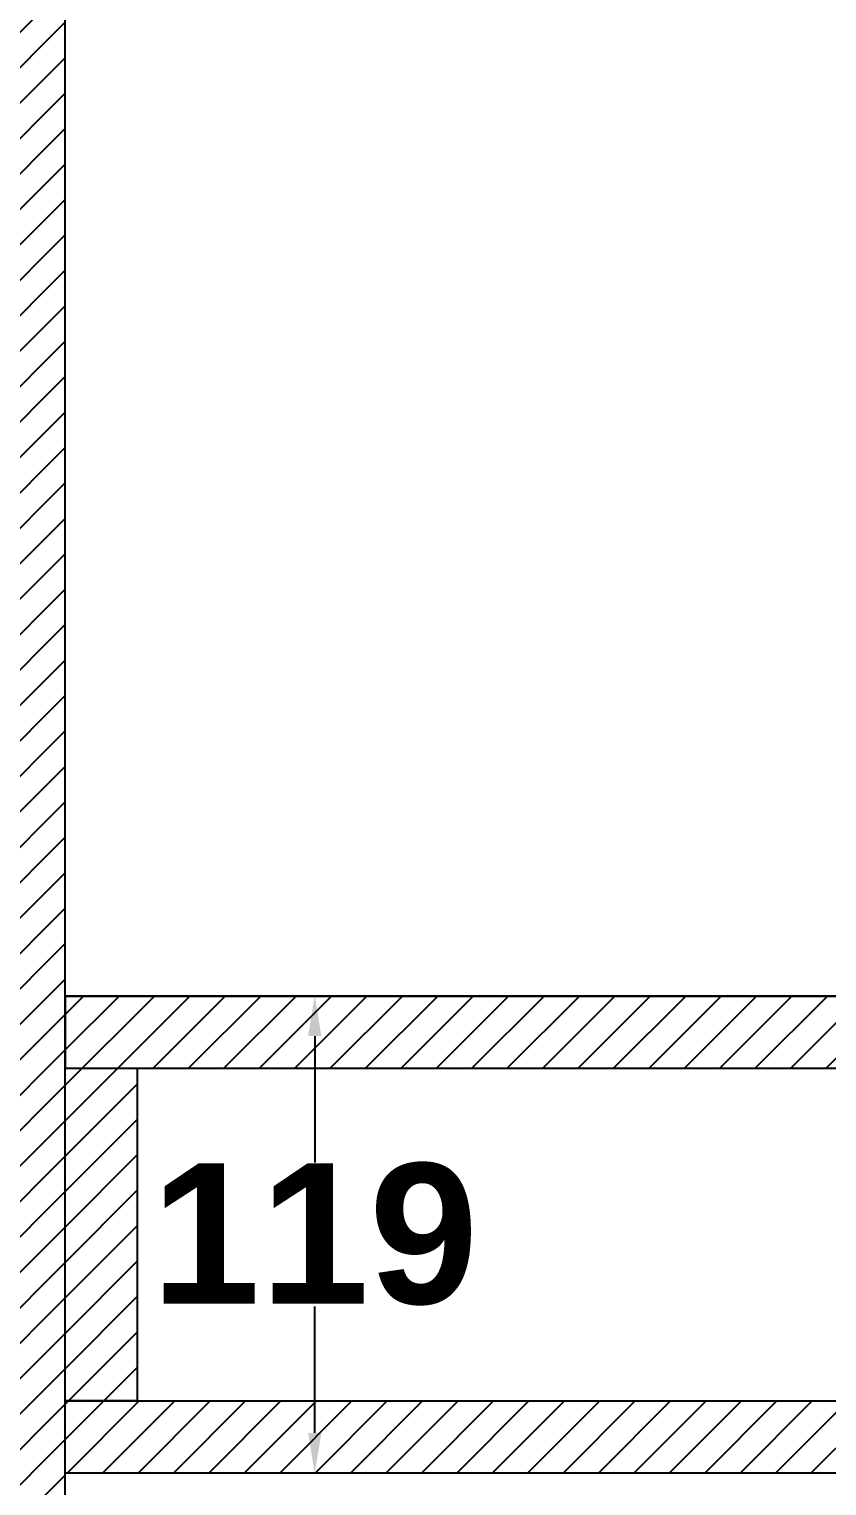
# Model space of a CAD drawing. Header units: centimetres. Extents: x 2 to 137806, y -77553 to 10.
# Drawn here: x 137145.6 to 137344.7, y -76611.9 to -76248.6 of the extents above; entities that cross this region are included whole.
import ezdxf

# ---------------------------------------------------------------- set-up
doc = ezdxf.new("R2010")
doc.units = ezdxf.units.CM
doc.header["$LTSCALE"] = 40
doc.header["$MEASUREMENT"] = 0
doc.layers.add('WALL', color=7, linetype='Continuous')
doc.styles.get("Standard").update_dxf_attribs({"font": 'arialbd.ttf'})
doc.dimstyles.get("Standard").update_dxf_attribs({"dimtxt": 35, "dimasz": 10, "dimexe": 0.18, "dimexo": 0.0625, "dimgap": 0.09, "dimtad": 0, "dimtih": 1, "dimtoh": 1, "dimdec": 0, "dimzin": 0, "dimdsep": 46, "dimtxsty": 'Standard', "dimcen": 0.09, "dimadec": 0, "dimazin": 0, "dimtfac": 1, "dimtdec": 0, "dimtofl": 0, "dimtmove": 0, "dimatfit": 3, "dimfxl": 1, "dimtolj": 1, "dimtzin": 0, "dimarcsym": 0})
pattern_1 = [(45, (-3220.682, 0), (-4.41941738, 4.41941738), [])]

# ---------------------------------------------------------------- blocks, each defined once
blk = doc.blocks.new('*D201')
at = {"layer": 'Defpoints', "color": 0, "transparency": 16777216}
for p in [(137260.71, -76489.75), (137216.9, -76608.75), (137260.71, -76608.75)]:
    blk.add_point(p, dxfattribs=at)
at = {"layer": 'WALL', "color": 0, "lineweight": -2, "transparency": 16777216}
for p, q in [((137260.64, -76489.75), (137216.72, -76489.75)), ((137216.9, -76499.75), (137216.9, -76531.28)), ((137216.9, -76598.75), (137216.9, -76567.22)), ((137260.64, -76608.75), (137216.72, -76608.75))]:
    blk.add_line(p, q, dxfattribs=at)
at = {"layer": 'WALL', "color": 0, "transparency": 16777216}
for points in [[(137215.23, -76499.75), (137218.56, -76499.75), (137216.9, -76489.75)], [(137215.23, -76598.75), (137218.56, -76598.75), (137216.9, -76608.75)]]:
    blk.add_solid(points, dxfattribs=at)
at = {"layer": 'WALL', "color": 0, "transparency": 16777216, "insert": (137216.9, -76549.25), "char_height": 35, "attachment_point": 5}
blk.add_mtext('\\A1;119', dxfattribs=at)

msp = doc.modelspace()

# ---------------------------------------------------------------- hatches: boundary and pattern name
at = {"layer": 'WALL'}
h = msp.add_hatch(dxfattribs=at)
h.set_pattern_fill('ANSI31', color=256, scale=50)
h.set_pattern_definition(pattern_1)
h.paths.add_polyline_path([(137154.62, -75369.75), (137136.62, -75369.75), (137136.62, -77429.75), (137154.62, -77429.75)])
h = msp.add_hatch(dxfattribs=at)
h.set_pattern_fill('ANSI31', color=256, scale=50)
h.set_pattern_definition(pattern_1)
h.paths.add_polyline_path([(137172.62, -76507.75), (137154.62, -76507.75), (137154.62, -76590.75), (137172.62, -76590.75)])
h.paths.add_polyline_path([(137638.62, -76489.75), (137154.62, -76489.75), (137154.62, -76507.75), (137638.62, -76507.75)])
h.paths.add_polyline_path([(137656.62, -76489.75), (137650.62, -76489.75), (137650.62, -76499.75), (137644.62, -76499.75), (137644.62, -76489.75), (137638.62, -76489.75), (137638.62, -76507.75), (137656.62, -76507.75)])
h.paths.add_polyline_path([(137638.62, -76507.75), (137621.62, -76507.75), (137621.62, -76520.25), (137638.62, -76520.25)])
h.paths.add_polyline_path([(137656.62, -76507.75), (137638.62, -76507.75), (137638.62, -76520.25), (137656.62, -76520.25)])
h.paths.add_polyline_path([(137656.62, -76578.25), (137638.62, -76578.25), (137638.62, -76590.75), (137656.62, -76590.75)])
h.paths.add_polyline_path([(137638.62, -76578.25), (137621.62, -76578.25), (137621.62, -76590.75), (137636.62, -76590.75), (137638.62, -76590.75)])
h.paths.add_polyline_path([(137656.62, -76590.75), (137638.62, -76590.75), (137638.62, -76608.75), (137656.62, -76608.75)])
h.paths.add_polyline_path([(137621.62, -76507.75), (137603.62, -76507.75), (137603.62, -76590.75), (137621.62, -76590.75)])
h.paths.add_polyline_path([(137603.62, -76590.75), (137154.62, -76590.75), (137154.62, -76608.75), (137573.62, -76608.75)])
h.paths.add_polyline_path([(137414.62, -76507.75), (137396.62, -76507.75), (137396.62, -76590.75), (137414.62, -76590.75)])

# ---------------------------------------------------------------- linework, layer by layer
for p, q in [((137154.62, -77429.75), (137154.62, -75369.75)), ((137154.62, -76489.75), (137656.62, -76489.75))]:
    msp.add_line(p, q, dxfattribs=at)
for points in [[(137656.62, -76489.75), (137154.62, -76489.75), (137154.62, -76507.75), (137656.62, -76507.75)], [(137154.62, -76507.75), (137172.62, -76507.75), (137172.62, -76590.75), (137154.62, -76590.75)], [(137573.62, -76608.75), (137154.62, -76608.75), (137154.62, -76590.75), (137603.62, -76590.75)]]:
    msp.add_lwpolyline(points, close=True, dxfattribs=at)

# ---------------------------------------------------------------- dimensions: what is measured, and where the dimension line sits
at = {"layer": 'WALL', "color": 1}
dim = msp.add_linear_dim(base=(137216.9, -76608.75), p1=(137260.71, -76489.75), p2=(137260.71, -76608.75), angle=90, dimstyle='Standard', dxfattribs=at)
dim.commit()
dim.dimension.update_dxf_attribs({"geometry": '*D201', "text_midpoint": (137216.9, -76549.25)})

# ---------------------------------------------------------------- leaders
at = {"layer": 'WALL'}
msp.add_leader([(137629.27, -76599.19), (137490.19, -76739.04), (136360.98, -76739.04)], dimstyle='Standard', override={"dimasz": 50}, dxfattribs=at)

doc.saveas('drawing.dxf')
